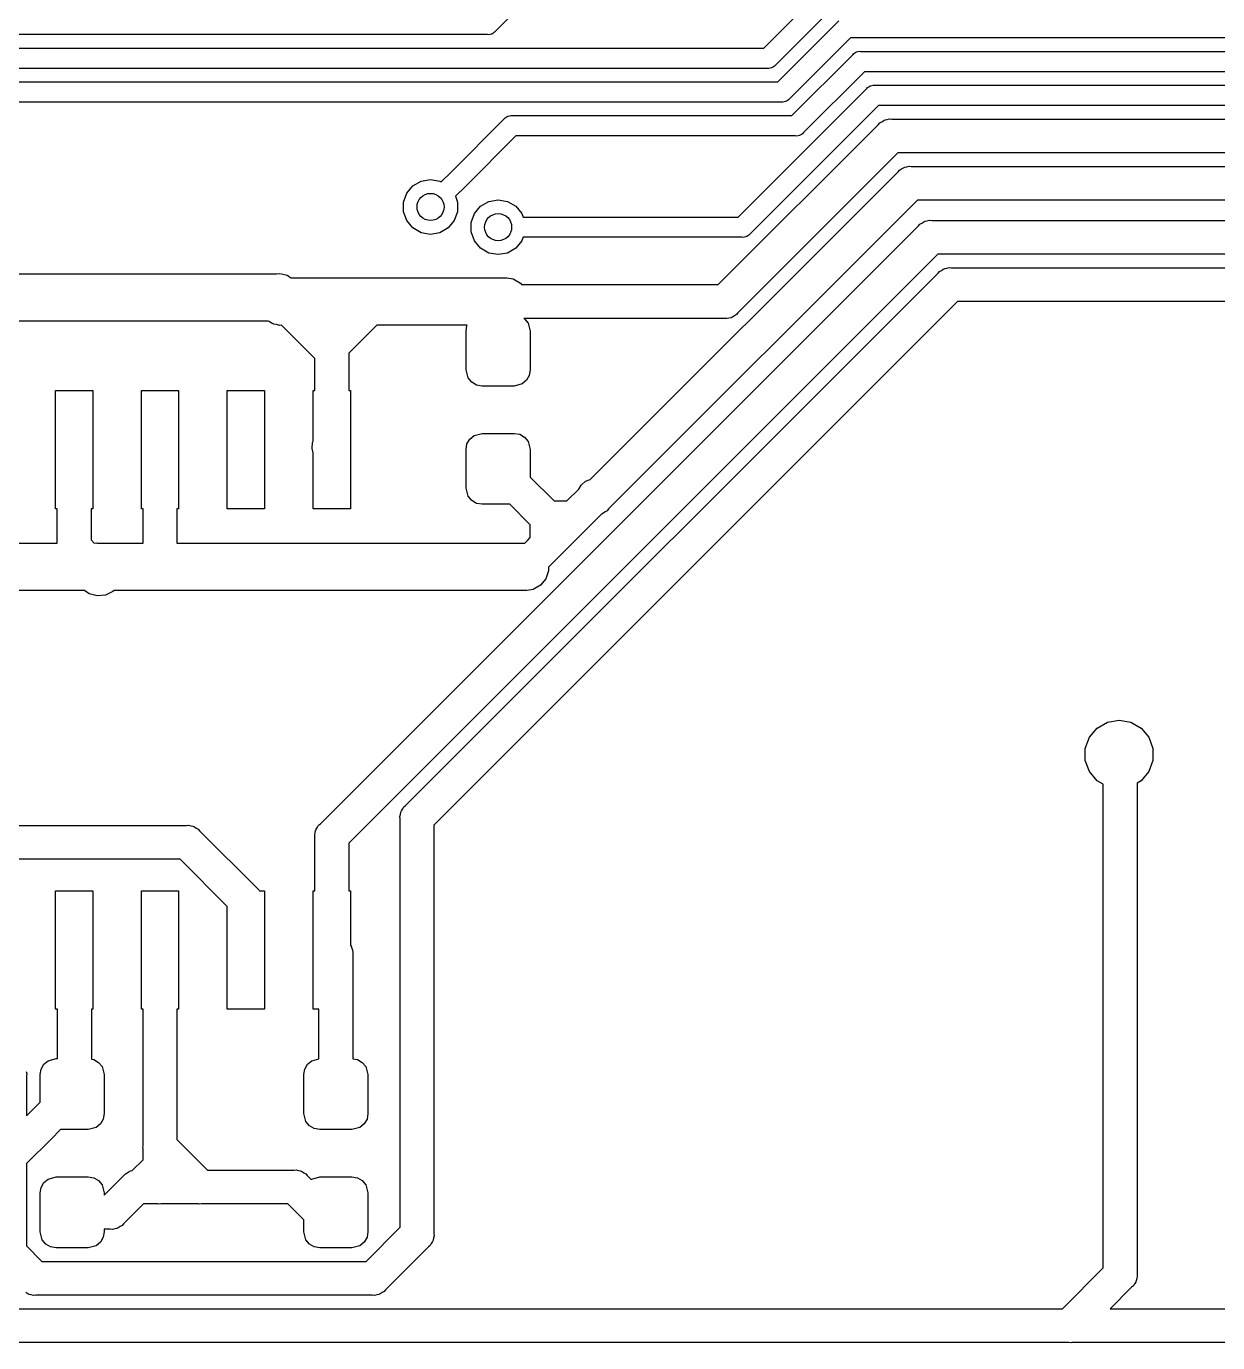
# Model space of a CAD drawing. Extents: x 41 to 175, y -135 to -43.
# Drawn here: x 57.12 to 74.74, y -134.9 to -115.43 of the extents above; entities that cross this region are included whole.
import ezdxf

# ---------------------------------------------------------------- set-up
doc = ezdxf.new("R2010")
doc.units = 0
doc.header["$MEASUREMENT"] = 0
doc.layers.add('BLACK', color=7, linetype='CONTINUOUS')

msp = doc.modelspace()

# ---------------------------------------------------------------- linework, layer by layer
at = {"layer": 'BLACK', "linetype": 'CONTINUOUS'}
for p, q in [((68.028, -115.75), (68.9295, -114.849)), ((64.4943, -115.068), (64.0607, -115.501)), ((69.1023, -115.1), (68.2008, -116.001)), ((68.2351, -116.25), (69.1366, -115.349)), ((63.9435, -115.55), (48.3086, -115.55)), ((63.9633, -115.552), (63.9435, -115.55)), ((63.9825, -115.547), (63.9633, -115.552)), ((64.0021, -115.543), (63.9825, -115.547)), ((64.0079, -115.54), (64.0021, -115.543)), ((64.0144, -115.538), (64.0079, -115.54)), ((64.0307, -115.527), (64.0144, -115.538)), ((64.0479, -115.517), (64.0307, -115.527)), ((64.0607, -115.501), (64.0479, -115.517)), ((69.3094, -115.6), (68.4079, -116.501)), ((83.3406, -115.6), (69.3094, -115.6)), ((48.5067, -115.75), (68.028, -115.75)), ((68.4422, -116.75), (69.3437, -115.849)), ((69.3437, -115.849), (69.3565, -115.833)), ((69.3565, -115.833), (69.3737, -115.823)), ((69.3737, -115.823), (69.39, -115.812)), ((69.39, -115.812), (69.3965, -115.81)), ((69.3965, -115.81), (69.4023, -115.807)), ((69.4023, -115.807), (69.4219, -115.803)), ((69.4219, -115.803), (69.4411, -115.798)), ((69.4411, -115.798), (69.4609, -115.8)), ((69.4609, -115.8), (83.1891, -115.8)), ((68.0836, -116.05), (48.5621, -116.05)), ((68.1034, -116.052), (68.0836, -116.05)), ((68.1226, -116.047), (68.1034, -116.052)), ((68.1422, -116.043), (68.1226, -116.047)), ((68.148, -116.04), (68.1422, -116.043)), ((68.1545, -116.038), (68.148, -116.04)), ((68.1708, -116.027), (68.1545, -116.038)), ((68.188, -116.017), (68.1708, -116.027)), ((68.2008, -116.001), (68.188, -116.017)), ((48.9065, -116.25), (68.2351, -116.25)), ((69.5165, -116.1), (68.615, -117.001)), ((83.1335, -116.1), (69.5165, -116.1)), ((67.6494, -118.25), (69.5508, -116.349)), ((69.5508, -116.349), (69.5636, -116.333)), ((69.5636, -116.333), (69.5808, -116.323)), ((69.5808, -116.323), (69.5971, -116.312)), ((69.5971, -116.312), (69.6036, -116.31)), ((69.6036, -116.31), (69.6094, -116.307)), ((69.6094, -116.307), (69.629, -116.303)), ((69.629, -116.303), (69.6482, -116.298)), ((69.6482, -116.298), (69.6681, -116.3)), ((69.6681, -116.3), (82.982, -116.3)), ((68.2907, -116.55), (48.9621, -116.55)), ((69.7236, -116.6), (67.8222, -118.501)), ((68.3105, -116.552), (68.2907, -116.55)), ((68.3297, -116.547), (68.3105, -116.552)), ((68.3493, -116.543), (68.3297, -116.547)), ((68.3551, -116.54), (68.3493, -116.543)), ((68.3616, -116.538), (68.3551, -116.54)), ((68.3779, -116.527), (68.3616, -116.538)), ((68.3951, -116.517), (68.3779, -116.527)), ((68.4079, -116.501), (68.3951, -116.517)), ((82.9264, -116.6), (69.7236, -116.6)), ((63.4032, -117.585), (64.1893, -116.799)), ((64.1893, -116.799), (64.2021, -116.783)), ((64.2021, -116.783), (64.2193, -116.773)), ((64.2193, -116.773), (64.2356, -116.762)), ((64.2356, -116.762), (64.2421, -116.76)), ((64.2421, -116.76), (64.2479, -116.757)), ((64.2479, -116.757), (64.2675, -116.753)), ((64.2675, -116.753), (64.2867, -116.748)), ((64.2867, -116.748), (64.3065, -116.75)), ((64.3065, -116.75), (68.4422, -116.75)), ((69.7469, -116.856), (69.7756, -116.839)), ((69.7756, -116.839), (69.8028, -116.82)), ((69.8028, -116.82), (69.8135, -116.817)), ((69.8135, -116.817), (69.8232, -116.811)), ((69.8232, -116.811), (69.8559, -116.806)), ((69.8559, -116.806), (69.8879, -116.797)), ((69.8879, -116.797), (69.9209, -116.8)), ((69.9209, -116.8), (82.7291, -116.8)), ((67.3565, -119.25), (69.7256, -116.881)), ((68.5622, -117.04), (68.5564, -117.043)), ((68.5687, -117.038), (68.5622, -117.04)), ((68.585, -117.027), (68.5687, -117.038)), ((68.6022, -117.017), (68.585, -117.027)), ((68.615, -117.001), (68.6022, -117.017)), ((69.7256, -116.881), (69.7469, -116.856)), ((64.3621, -117.05), (63.6153, -117.797)), ((68.4978, -117.05), (64.3621, -117.05)), ((68.5176, -117.052), (68.4978, -117.05)), ((68.5368, -117.047), (68.5176, -117.052)), ((68.5564, -117.043), (68.5368, -117.047)), ((70.0136, -117.3), (67.6445, -119.669)), ((82.6364, -117.3), (70.0136, -117.3)), ((63.2583, -117.73), (63.4032, -117.585)), ((63.4032, -117.585), (63.4032, -117.585)), ((65.4611, -122.135), (70.0155, -117.581)), ((70.0155, -117.581), (70.0368, -117.556)), ((70.0368, -117.556), (70.0655, -117.539)), ((70.0655, -117.539), (70.0927, -117.52)), ((70.0927, -117.52), (70.1035, -117.517)), ((70.1035, -117.517), (70.1132, -117.511)), ((70.1132, -117.511), (70.1458, -117.506)), ((70.1458, -117.506), (70.1779, -117.497)), ((70.1779, -117.497), (70.2109, -117.5)), ((70.2109, -117.5), (82.4391, -117.5)), ((62.7482, -117.897), (62.8389, -117.789)), ((62.8389, -117.789), (62.9611, -117.718)), ((62.9611, -117.718), (63.1, -117.694)), ((63.1, -117.694), (63.2389, -117.718)), ((63.2389, -117.718), (63.2583, -117.73)), ((63.6153, -117.797), (63.4687, -117.943)), ((63.6153, -117.797), (63.6153, -117.797)), ((62.7, -118.029), (62.7482, -117.897)), ((63.4687, -117.943), (63.5, -118.029)), ((63.9611, -118.018), (64.1, -117.994)), ((64.1, -117.994), (64.2389, -118.018)), ((70.3036, -118), (65.7345, -122.569)), ((82.3465, -118), (70.3036, -118)), ((62.7, -118.171), (62.7, -118.029)), ((62.7482, -118.303), (62.7, -118.171)), ((63.5, -118.171), (63.4518, -118.303)), ((63.5, -118.029), (63.5, -118.171)), ((63.7, -118.329), (63.7482, -118.197)), ((63.7482, -118.197), (63.8389, -118.089)), ((63.8389, -118.089), (63.9611, -118.018)), ((64.2389, -118.018), (64.3611, -118.089)), ((64.3611, -118.089), (64.4518, -118.197)), ((64.4518, -118.197), (64.4711, -118.25)), ((61.4705, -127.227), (70.317, -118.381)), ((62.8389, -118.411), (62.7482, -118.303)), ((63.4518, -118.303), (63.3611, -118.411)), ((63.7, -118.471), (63.7, -118.329)), ((64.4711, -118.25), (67.6494, -118.25)), ((70.317, -118.381), (70.3383, -118.356)), ((70.3383, -118.356), (70.367, -118.339)), ((70.367, -118.339), (70.3942, -118.32)), ((70.3942, -118.32), (70.4049, -118.317)), ((70.4049, -118.317), (70.4146, -118.311)), ((70.4146, -118.311), (70.4473, -118.306)), ((70.4473, -118.306), (70.4793, -118.297)), ((70.4793, -118.297), (70.5123, -118.3)), ((70.5123, -118.3), (78.6411, -118.3)), ((62.9611, -118.482), (62.8389, -118.411)), ((63.1, -118.506), (62.9611, -118.482)), ((63.2389, -118.482), (63.1, -118.506)), ((63.3611, -118.411), (63.2389, -118.482)), ((63.7482, -118.603), (63.7, -118.471)), ((64.4711, -118.55), (64.4518, -118.603)), ((67.705, -118.55), (64.4711, -118.55)), ((67.7248, -118.552), (67.705, -118.55)), ((67.744, -118.547), (67.7248, -118.552)), ((67.7636, -118.543), (67.744, -118.547)), ((67.7694, -118.54), (67.7636, -118.543)), ((67.7759, -118.538), (67.7694, -118.54)), ((67.7922, -118.527), (67.7759, -118.538)), ((67.8094, -118.517), (67.7922, -118.527)), ((67.8222, -118.501), (67.8094, -118.517)), ((63.8389, -118.711), (63.7482, -118.603)), ((63.9611, -118.782), (63.8389, -118.711)), ((64.1, -118.806), (63.9611, -118.782)), ((64.2389, -118.782), (64.1, -118.806)), ((64.3611, -118.711), (64.2389, -118.782)), ((64.4518, -118.603), (64.3611, -118.711)), ((70.605, -118.8), (61.8895, -127.515)), ((78.5485, -118.8), (70.605, -118.8)), ((55.1653, -119.088), (60.8229, -119.088)), ((60.8229, -119.088), (60.8692, -119.084)), ((60.8692, -119.084), (60.914, -119.096)), ((60.914, -119.096), (60.9597, -119.104)), ((60.9597, -119.104), (60.9733, -119.112)), ((60.9733, -119.112), (60.9884, -119.116)), ((60.9884, -119.116), (61.0264, -119.143)), ((61.0264, -119.143), (61.039, -119.15)), ((61.039, -119.15), (64.2306, -119.15)), ((62.7309, -126.957), (70.6069, -119.081)), ((64.2306, -119.15), (64.3216, -119.166)), ((64.3216, -119.166), (64.4284, -119.228)), ((70.6069, -119.081), (70.6282, -119.056)), ((70.6282, -119.056), (70.6569, -119.039)), ((70.6569, -119.039), (70.6841, -119.02)), ((70.6841, -119.02), (70.6949, -119.017)), ((70.6949, -119.017), (70.7046, -119.011)), ((70.7046, -119.011), (70.7372, -119.006)), ((70.7372, -119.006), (70.7693, -118.997)), ((70.7693, -118.997), (70.8023, -119)), ((70.8023, -119), (78.3512, -119)), ((64.4284, -119.228), (64.4471, -119.25)), ((64.4471, -119.25), (67.3565, -119.25)), ((70.895, -119.5), (63.15, -127.245)), ((78.2585, -119.5), (70.895, -119.5)), ((67.4491, -119.75), (64.4805, -119.75)), ((64.4805, -119.75), (64.4902, -119.756)), ((64.4902, -119.756), (64.5432, -119.819)), ((67.4822, -119.753), (67.4491, -119.75)), ((67.5142, -119.744), (67.4822, -119.753)), ((67.5469, -119.739), (67.5142, -119.744)), ((67.5565, -119.733), (67.5469, -119.739)), ((67.5673, -119.73), (67.5565, -119.733)), ((67.5945, -119.711), (67.5673, -119.73)), ((67.6232, -119.694), (67.5945, -119.711)), ((67.6445, -119.669), (67.6232, -119.694)), ((60.6992, -119.788), (55.295, -119.788)), ((60.7118, -119.795), (60.6992, -119.788)), ((60.7498, -119.822), (60.7118, -119.795)), ((60.7649, -119.826), (60.7498, -119.822)), ((60.7784, -119.834), (60.7649, -119.826)), ((60.8242, -119.842), (60.7784, -119.834)), ((60.869, -119.854), (60.8242, -119.842)), ((60.898, -119.852), (60.869, -119.854)), ((61.3895, -120.343), (60.898, -119.852)), ((62.3036, -119.85), (61.8895, -120.264)), ((63.6429, -119.85), (62.3036, -119.85)), ((63.625, -119.938), (63.6393, -119.856)), ((63.625, -120.512), (63.625, -119.938)), ((63.6393, -119.856), (63.6429, -119.85)), ((64.5432, -119.819), (64.575, -119.938)), ((64.575, -119.938), (64.575, -120.512)), ((61.3895, -120.817), (61.3895, -120.343)), ((61.8895, -120.264), (61.8895, -120.817)), ((63.6568, -120.631), (63.625, -120.512)), ((64.575, -120.512), (64.5607, -120.594)), ((63.7098, -120.694), (63.6568, -120.631)), ((63.7813, -120.736), (63.7098, -120.694)), ((63.8625, -120.75), (63.7813, -120.736)), ((64.4562, -120.718), (64.3375, -120.75)), ((64.5194, -120.665), (64.4562, -120.718)), ((64.5607, -120.594), (64.5194, -120.665)), ((57.5545, -122.567), (57.5545, -120.817)), ((57.5545, -120.817), (58.1045, -120.817)), ((58.1045, -120.817), (58.1045, -122.567)), ((58.8245, -122.567), (58.8245, -120.817)), ((58.8245, -120.817), (59.3745, -120.817)), ((59.3745, -120.817), (59.3745, -122.567)), ((60.0945, -122.567), (60.0945, -120.817)), ((60.0945, -120.817), (60.6445, -120.817)), ((60.6445, -120.817), (60.6445, -122.567)), ((61.3645, -121.566), (61.3645, -120.817)), ((61.3645, -120.817), (61.3895, -120.817)), ((61.8895, -120.817), (61.9145, -120.817)), ((61.9145, -120.817), (61.9145, -122.567)), ((64.3375, -120.75), (63.8625, -120.75)), ((63.6806, -121.535), (63.7437, -121.482)), ((63.7437, -121.482), (63.8625, -121.45)), ((63.8625, -121.45), (64.3375, -121.45)), ((64.3375, -121.45), (64.4187, -121.464)), ((64.4187, -121.464), (64.4902, -121.506)), ((64.4902, -121.506), (64.5432, -121.569)), ((61.3471, -121.675), (61.3548, -121.587)), ((61.3645, -121.74), (61.3471, -121.675)), ((61.3548, -121.587), (61.3645, -121.566)), ((63.625, -121.688), (63.6393, -121.606)), ((63.625, -122.262), (63.625, -121.688)), ((63.6393, -121.606), (63.6806, -121.535)), ((64.5432, -121.569), (64.575, -121.688)), ((64.575, -121.688), (64.575, -122.096)), ((61.3645, -122.567), (61.3645, -121.74)), ((64.575, -122.096), (64.9286, -122.45)), ((63.6568, -122.381), (63.625, -122.262)), ((65.1165, -122.45), (65.2926, -122.274)), ((65.2926, -122.274), (65.3256, -122.217)), ((65.3256, -122.217), (65.3931, -122.16)), ((65.3931, -122.16), (65.4611, -122.135)), ((63.7098, -122.444), (63.6568, -122.381)), ((63.7813, -122.486), (63.7098, -122.444)), ((63.8625, -122.5), (63.7813, -122.486)), ((64.9286, -122.45), (65.1165, -122.45)), ((57.5795, -122.567), (57.5545, -122.567)), ((57.5795, -123.074), (57.5795, -122.567)), ((58.1045, -122.567), (58.0795, -122.567)), ((58.0795, -122.567), (58.0795, -123.026)), ((58.8495, -122.567), (58.8245, -122.567)), ((58.8495, -123.074), (58.8495, -122.567)), ((59.3745, -122.567), (59.3495, -122.567)), ((59.3495, -122.567), (59.3495, -123.074)), ((60.6445, -122.567), (60.0945, -122.567)), ((61.9145, -122.567), (61.3645, -122.567)), ((64.2714, -122.5), (63.8625, -122.5)), ((64.575, -122.804), (64.2714, -122.5)), ((65.6347, -122.639), (65.4123, -122.861)), ((65.6368, -122.639), (65.6347, -122.639)), ((65.6465, -122.633), (65.6368, -122.639)), ((65.6573, -122.63), (65.6465, -122.633)), ((65.6844, -122.611), (65.6573, -122.63)), ((65.7132, -122.594), (65.6844, -122.611)), ((65.7345, -122.569), (65.7132, -122.594)), ((64.575, -122.992), (64.575, -122.804)), ((65.4046, -122.869), (65.3832, -122.894)), ((65.4123, -122.861), (65.4046, -122.869)), ((65.4123, -122.861), (65.4123, -122.861)), ((56.244, -123.074), (57.5795, -123.074)), ((58.0795, -123.026), (58.1261, -123.073)), ((58.1261, -123.073), (58.155, -123.07)), ((58.155, -123.07), (58.1701, -123.074)), ((58.1701, -123.074), (58.8495, -123.074)), ((59.3495, -123.074), (64.4924, -123.074)), ((64.4924, -123.074), (64.5387, -123.028)), ((64.5387, -123.028), (64.575, -122.992)), ((64.5387, -123.028), (64.5387, -123.028)), ((65.3736, -122.9), (65.025, -123.249)), ((65.3832, -122.894), (65.3736, -122.9)), ((65.0195, -123.258), (64.9941, -123.28)), ((65.025, -123.249), (65.0195, -123.258)), ((64.8922, -123.381), (64.846, -123.428)), ((64.846, -123.428), (64.846, -123.486)), ((64.9941, -123.28), (64.8922, -123.381)), ((64.8922, -123.381), (64.8922, -123.381)), ((64.8038, -123.602), (64.7244, -123.696)), ((64.846, -123.486), (64.8038, -123.602)), ((57.9812, -123.774), (56.3959, -123.774)), ((58.0498, -123.822), (57.9812, -123.774)), ((58.169, -123.854), (58.0498, -123.822)), ((58.292, -123.843), (58.169, -123.854)), ((58.4038, -123.791), (58.292, -123.843)), ((58.4209, -123.774), (58.4038, -123.791)), ((64.5266, -123.774), (58.4209, -123.774)), ((64.6176, -123.758), (64.5266, -123.774)), ((64.7244, -123.696), (64.6176, -123.758)), ((72.9576, -125.811), (73.1104, -125.723)), ((73.1104, -125.723), (73.284, -125.692)), ((73.284, -125.692), (73.4576, -125.723)), ((73.4576, -125.723), (73.6104, -125.811)), ((72.784, -126.112), (72.8443, -125.946)), ((72.8443, -125.946), (72.9576, -125.811)), ((73.6104, -125.811), (73.7237, -125.946)), ((73.7237, -125.946), (73.784, -126.112)), ((72.784, -126.288), (72.784, -126.112)), ((73.784, -126.112), (73.784, -126.288)), ((72.8443, -126.454), (72.784, -126.288)), ((73.784, -126.288), (73.7237, -126.454)), ((72.9576, -126.589), (72.8443, -126.454)), ((73.7237, -126.454), (73.6104, -126.589)), ((73.05, -126.642), (72.9576, -126.589)), ((73.05, -132.421), (73.05, -126.642)), ((73.6104, -126.589), (73.55, -126.624)), ((73.55, -126.624), (73.55, -133.889)), ((62.7055, -126.978), (62.7309, -126.957)), ((62.6471, -127.119), (62.6557, -127.087)), ((62.65, -127.152), (62.6471, -127.119)), ((62.65, -133.196), (62.65, -127.152)), ((62.6557, -127.087), (62.6615, -127.055)), ((62.6615, -127.055), (62.667, -127.045)), ((62.667, -127.045), (62.6699, -127.034)), ((62.6699, -127.034), (62.689, -127.007)), ((62.689, -127.007), (62.7055, -126.978)), ((56.8609, -127.25), (59.4891, -127.25)), ((59.4891, -127.25), (59.5221, -127.247)), ((59.5221, -127.247), (59.5542, -127.256)), ((59.5542, -127.256), (59.5868, -127.261)), ((59.5868, -127.261), (59.5965, -127.267)), ((59.5965, -127.267), (59.6073, -127.27)), ((59.6073, -127.27), (59.6344, -127.289)), ((59.6344, -127.289), (59.6632, -127.306)), ((59.6632, -127.306), (59.6845, -127.331)), ((59.6845, -127.331), (60.5386, -128.185)), ((61.3866, -127.39), (61.3952, -127.358)), ((61.3952, -127.358), (61.401, -127.325)), ((61.401, -127.325), (61.4066, -127.315)), ((61.4066, -127.315), (61.4094, -127.305)), ((61.4094, -127.305), (61.4285, -127.277)), ((61.4285, -127.277), (61.445, -127.249)), ((61.445, -127.249), (61.4705, -127.227)), ((63.15, -127.245), (63.15, -133.289)), ((61.3895, -127.423), (61.3866, -127.39)), ((61.3895, -128.217), (61.3895, -127.423)), ((61.8895, -127.515), (61.8895, -128.217)), ((59.3964, -127.75), (56.9536, -127.75)), ((60.0945, -128.448), (59.3964, -127.75)), ((57.5545, -129.967), (57.5545, -128.217)), ((57.5545, -128.217), (58.1045, -128.217)), ((58.1045, -128.217), (58.1045, -129.967)), ((58.8245, -129.967), (58.8245, -128.217)), ((58.8245, -128.217), (59.3745, -128.217)), ((59.3745, -128.217), (59.3745, -129.967)), ((60.5386, -128.185), (60.564, -128.206)), ((60.564, -128.206), (60.5702, -128.217)), ((60.5702, -128.217), (60.6445, -128.217)), ((60.6445, -128.217), (60.6445, -129.967)), ((61.3645, -129.967), (61.3645, -128.217)), ((61.3645, -128.217), (61.3895, -128.217)), ((61.8895, -128.217), (61.9145, -128.217)), ((61.9145, -128.217), (61.9145, -129.023)), ((60.0945, -129.967), (60.0945, -128.448)), ((61.9145, -129.023), (61.9301, -129.045)), ((61.9301, -129.045), (61.933, -129.056)), ((61.933, -129.056), (61.9385, -129.066)), ((61.9385, -129.066), (61.9443, -129.098)), ((61.9443, -129.098), (61.9529, -129.13)), ((61.9529, -129.13), (61.95, -129.164)), ((61.95, -129.164), (61.95, -130.702)), ((57.5845, -129.967), (57.5545, -129.967)), ((57.5845, -130.7), (57.5845, -129.967)), ((58.1045, -129.967), (58.0845, -129.967)), ((58.0845, -129.967), (58.0845, -130.708)), ((58.8495, -129.967), (58.8245, -129.967)), ((58.8495, -131.905), (58.8495, -129.967)), ((59.3745, -129.967), (59.3495, -129.967)), ((59.3495, -129.967), (59.3495, -131.896)), ((60.6445, -129.967), (60.0945, -129.967)), ((61.45, -129.967), (61.3645, -129.967)), ((61.45, -130.703), (61.45, -129.967)), ((57.325, -130.938), (57.3393, -130.856)), ((57.3393, -130.856), (57.3806, -130.785)), ((57.3806, -130.785), (57.4437, -130.732)), ((57.4437, -130.732), (57.5625, -130.7)), ((57.5625, -130.7), (57.5845, -130.7)), ((58.0845, -130.708), (58.1187, -130.714)), ((58.1187, -130.714), (58.1902, -130.756)), ((58.1902, -130.756), (58.2432, -130.819)), ((58.2432, -130.819), (58.275, -130.938)), ((61.225, -130.938), (61.2393, -130.856)), ((61.2393, -130.856), (61.2806, -130.785)), ((61.2806, -130.785), (61.3438, -130.732)), ((61.3438, -130.732), (61.45, -130.703)), ((61.95, -130.702), (62.0187, -130.714)), ((62.0187, -130.714), (62.0902, -130.756)), ((62.0902, -130.756), (62.1432, -130.819)), ((62.1432, -130.819), (62.175, -130.938)), ((57.1193, -130.893), (57.1279, -130.925)), ((57.1279, -130.925), (57.125, -130.958)), ((57.125, -130.958), (57.125, -131.546)), ((57.325, -131.346), (57.325, -130.938)), ((58.275, -130.938), (58.275, -131.512)), ((61.225, -131.512), (61.225, -130.938)), ((62.175, -130.938), (62.175, -131.512)), ((57.1396, -131.532), (57.325, -131.346)), ((57.125, -131.546), (57.1396, -131.532)), ((57.1396, -131.532), (57.1396, -131.532)), ((58.2607, -131.594), (58.2194, -131.665)), ((58.275, -131.512), (58.2607, -131.594)), ((61.2568, -131.631), (61.225, -131.512)), ((61.3098, -131.694), (61.2568, -131.631)), ((62.1607, -131.594), (62.1194, -131.665)), ((62.175, -131.512), (62.1607, -131.594)), ((57.6286, -131.75), (57.4932, -131.885)), ((58.0375, -131.75), (57.6286, -131.75)), ((58.1562, -131.718), (58.0375, -131.75)), ((58.2194, -131.665), (58.1562, -131.718)), ((61.3813, -131.736), (61.3098, -131.694)), ((61.4625, -131.75), (61.3813, -131.736)), ((61.9375, -131.75), (61.4625, -131.75)), ((62.0562, -131.718), (61.9375, -131.75)), ((62.1194, -131.665), (62.0562, -131.718)), ((57.4932, -131.885), (57.125, -132.254)), ((57.4932, -131.885), (57.4932, -131.885)), ((58.8466, -132.022), (58.8495, -131.989)), ((58.8495, -132.032), (58.8466, -132.022)), ((58.8495, -131.989), (58.8495, -131.905)), ((58.8495, -131.905), (58.8495, -131.905)), ((58.8495, -132.196), (58.8495, -132.032)), ((59.3495, -131.896), (59.8036, -132.35)), ((58.6891, -132.357), (58.8495, -132.196)), ((57.125, -132.254), (57.125, -133.471)), ((58.5655, -132.431), (58.5868, -132.406)), ((58.5868, -132.406), (58.6155, -132.389)), ((58.6155, -132.389), (58.6427, -132.37)), ((58.6427, -132.37), (58.6535, -132.367)), ((58.6535, -132.367), (58.6632, -132.361)), ((58.6632, -132.361), (58.6891, -132.357)), ((59.8036, -132.35), (61.0815, -132.35)), ((61.0815, -132.35), (61.1145, -132.347)), ((61.1145, -132.347), (61.1465, -132.356)), ((61.1465, -132.356), (61.1792, -132.361)), ((61.1792, -132.361), (61.1889, -132.367)), ((61.1889, -132.367), (61.1997, -132.37)), ((61.1997, -132.37), (61.2268, -132.389)), ((61.2268, -132.389), (61.2556, -132.406)), ((61.2556, -132.406), (61.2769, -132.431)), ((73.05, -133.796), (73.05, -132.421)), ((73.05, -132.421), (73.05, -132.421)), ((57.325, -132.688), (57.3393, -132.606)), ((57.3393, -132.606), (57.3806, -132.535)), ((57.3806, -132.535), (57.4437, -132.482)), ((57.4437, -132.482), (57.5625, -132.45)), ((57.5625, -132.45), (58.0375, -132.45)), ((58.0375, -132.45), (58.1187, -132.464)), ((58.1187, -132.464), (58.1902, -132.506)), ((58.1902, -132.506), (58.2432, -132.569)), ((58.2432, -132.569), (58.275, -132.688)), ((58.275, -132.721), (58.5655, -132.431)), ((61.2769, -132.431), (61.335, -132.489)), ((61.335, -132.489), (61.3438, -132.482)), ((61.3438, -132.482), (61.4625, -132.45)), ((61.4625, -132.45), (61.9375, -132.45)), ((61.9375, -132.45), (62.0187, -132.464)), ((62.0187, -132.464), (62.0902, -132.506)), ((62.0902, -132.506), (62.1432, -132.569)), ((62.1432, -132.569), (62.175, -132.688)), ((57.325, -133.262), (57.325, -132.688)), ((58.275, -132.688), (58.275, -132.721)), ((62.175, -132.688), (62.175, -133.262)), ((58.8536, -132.85), (58.5595, -133.144)), ((59.0671, -132.85), (58.8536, -132.85)), ((59.0779, -132.853), (59.0671, -132.85)), ((59.1109, -132.85), (59.0779, -132.853)), ((59.6671, -132.85), (59.1109, -132.85)), ((59.6779, -132.853), (59.6671, -132.85)), ((59.7109, -132.85), (59.6779, -132.853)), ((60.9888, -132.85), (59.7109, -132.85)), ((61.225, -133.086), (60.9888, -132.85)), ((58.4823, -133.205), (58.4715, -133.208)), ((58.5094, -133.186), (58.4823, -133.205)), ((58.5382, -133.169), (58.5094, -133.186)), ((58.5595, -133.144), (58.5382, -133.169)), ((61.225, -133.262), (61.225, -133.086)), ((62.1464, -133.7), (62.65, -133.196)), ((57.3568, -133.381), (57.325, -133.262)), ((57.4098, -133.444), (57.3568, -133.381)), ((58.2607, -133.344), (58.2194, -133.415)), ((58.275, -133.262), (58.2607, -133.344)), ((58.3641, -133.225), (58.275, -133.225)), ((58.275, -133.225), (58.275, -133.262)), ((58.3971, -133.228), (58.3641, -133.225)), ((58.4292, -133.219), (58.3971, -133.228)), ((58.4618, -133.214), (58.4292, -133.219)), ((58.4715, -133.208), (58.4618, -133.214)), ((61.2568, -133.381), (61.225, -133.262)), ((61.3098, -133.444), (61.2568, -133.381)), ((62.1607, -133.344), (62.1194, -133.415)), ((62.175, -133.262), (62.1607, -133.344)), ((63.133, -133.396), (63.1301, -133.407)), ((63.1385, -133.387), (63.133, -133.396)), ((63.1443, -133.354), (63.1385, -133.387)), ((63.1529, -133.322), (63.1443, -133.354)), ((63.15, -133.289), (63.1529, -133.322)), ((57.125, -133.471), (57.3536, -133.7)), ((57.4813, -133.486), (57.4098, -133.444)), ((57.5625, -133.5), (57.4813, -133.486)), ((58.0375, -133.5), (57.5625, -133.5)), ((58.1562, -133.468), (58.0375, -133.5)), ((58.2194, -133.415), (58.1562, -133.468)), ((61.3813, -133.486), (61.3098, -133.444)), ((61.4625, -133.5), (61.3813, -133.486)), ((61.9375, -133.5), (61.4625, -133.5)), ((62.0562, -133.468), (61.9375, -133.5)), ((62.1194, -133.415), (62.0562, -133.468)), ((63.0691, -133.484), (62.4345, -134.119)), ((63.0945, -133.463), (63.0691, -133.484)), ((63.111, -133.434), (63.0945, -133.463)), ((63.1301, -133.407), (63.111, -133.434)), ((57.3536, -133.7), (62.1464, -133.7)), ((72.4464, -134.4), (73.05, -133.796)), ((73.5443, -133.954), (73.5385, -133.987)), ((73.5529, -133.922), (73.5443, -133.954)), ((73.55, -133.889), (73.5529, -133.922)), ((57.1427, -134.18), (57.1156, -134.161)), ((62.3844, -134.161), (62.3573, -134.18)), ((62.4132, -134.144), (62.3844, -134.161)), ((62.4345, -134.119), (62.4132, -134.144)), ((73.4691, -134.084), (73.1535, -134.4)), ((73.4945, -134.063), (73.4691, -134.084)), ((73.511, -134.034), (73.4945, -134.063)), ((73.5301, -134.007), (73.511, -134.034)), ((73.533, -133.996), (73.5301, -134.007)), ((73.5385, -133.987), (73.533, -133.996)), ((57.1535, -134.183), (57.1427, -134.18)), ((57.1632, -134.189), (57.1535, -134.183)), ((57.1959, -134.194), (57.1632, -134.189)), ((57.2279, -134.203), (57.1959, -134.194)), ((57.2609, -134.2), (57.2279, -134.203)), ((62.2391, -134.2), (57.2609, -134.2)), ((62.2721, -134.203), (62.2391, -134.2)), ((62.3041, -134.194), (62.2721, -134.203)), ((62.3368, -134.189), (62.3041, -134.194)), ((62.3465, -134.183), (62.3368, -134.189)), ((62.3573, -134.18), (62.3465, -134.183)), ((56.0109, -134.4), (72.4464, -134.4)), ((73.1535, -134.4), (97.8464, -134.4)), ((72.5391, -134.9), (56.1035, -134.9)), ((72.5721, -134.903), (72.5391, -134.9)), ((72.5829, -134.9), (72.5721, -134.903)), ((97.9391, -134.9), (72.5829, -134.9))]:
    msp.add_line(p, q, dxfattribs=at)
at = {"layer": 'BLACK'}
for centre in [(63.1, -118.1), (64.1, -118.4)]:
    msp.add_circle(centre, 0.2, dxfattribs=at)

doc.saveas('drawing.dxf')
